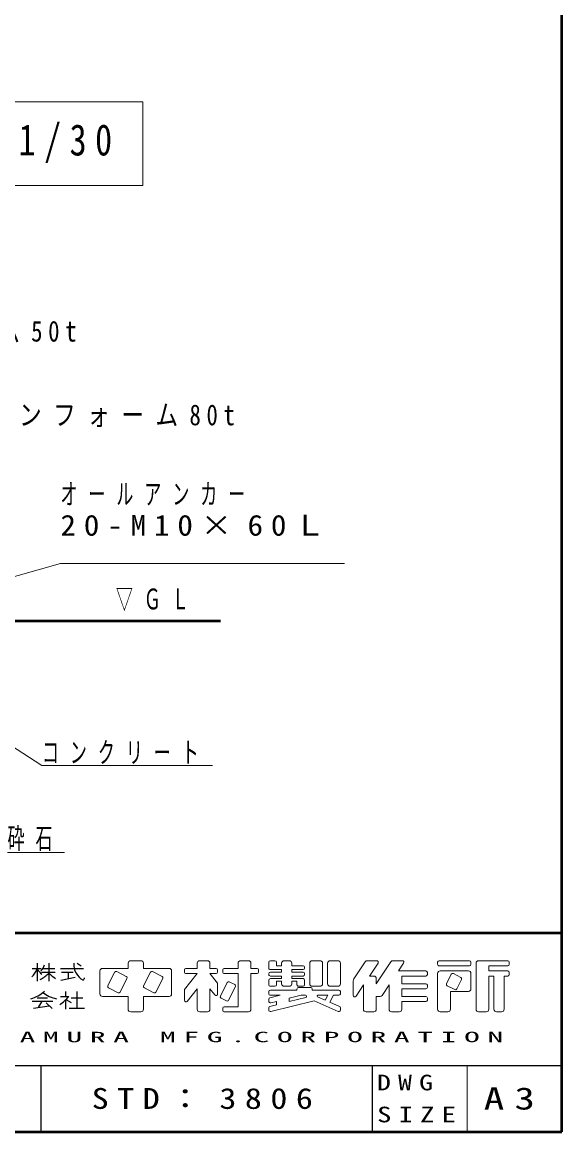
# Model space of a CAD drawing. Units: millimetres on the paper, scale 1:30. Extents: x -785 to -420, y -302 to -40.
# Drawn here: x -477 to -420, y -297 to -179.9 of the extents above; entities that cross this region are included whole.
import ezdxf

# ---------------------------------------------------------------- set-up
doc = ezdxf.new("R2010")
doc.units = ezdxf.units.MM
doc.layers.add('LY_1', color=7, linetype='Continuous', lineweight=13)
doc.layers.add('LY_2', color=7, linetype='Continuous', lineweight=13)
doc.styles.add('ＭＳ ゴシック', font='')
doc.styles.get('ＭＳ ゴシック').set_extended_font_data('MS Gothic')

msp = doc.modelspace()

# ---------------------------------------------------------------- linework, layer by layer
at = {"layer": 'LY_1'}
for p, q in [((-464.239, -188.298), (-516.539, -188.298)), ((-464.239, -197.098), (-464.239, -188.298)), ((-516.539, -197.098), (-464.239, -197.098)), ((-472.925, -237.027), (-498.071, -244.126)), ((-472.925, -237.027), (-442.925, -237.027)), ((-474.878, -258.333), (-491.013, -247.987)), ((-474.878, -258.333), (-456.878, -258.333)), ((-478.508, -267.512), (-472.508, -267.512))]:
    msp.add_line(p, q, dxfattribs=at)
at = {"layer": 'LY_1', "lineweight": 50}
msp.add_line((-499.746, -243.076), (-456.038, -243.076), dxfattribs=at)
at = {"layer": 'LY_2', "lineweight": 50}
for p, q in [((-420, -297), (-420, -40)), ((-785, -276), (-420, -276)), ((-785, -297), (-420, -297))]:
    msp.add_line(p, q, dxfattribs=at)
at = {"layer": 'LY_2', "lineweight": 25}
for p, q in [((-475.901, -279.747), (-474.956, -279.747)), ((-475.361, -279.207), (-475.361, -281.097)), ((-474.769, -279.747), (-473.525, -279.747)), ((-474.146, -279.207), (-474.146, -281.097)), ((-472.931, -279.747), (-470.501, -279.747)), ((-470.719, -279.533), (-471.16, -279.239)), ((-474.915, -280.152), (-473.471, -280.152)), ((-472.889, -280.98), (-471.353, -280.673)), ((-472.796, -280.152), (-471.581, -280.152)), ((-472.121, -280.152), (-472.121, -280.827)), ((-472.391, -282.177), (-472.391, -282.717)), ((-471.176, -282.177), (-471.176, -283.932)), ((-475.901, -283.216), (-473.741, -283.216)), ((-475.361, -282.852), (-474.281, -282.852)), ((-474.899, -283.216), (-475.289, -283.864)), ((-474.416, -283.393), (-473.81, -283.999)), ((-472.931, -282.717), (-472.051, -282.717)), ((-472.391, -283.09), (-472.391, -284.067)), ((-472.34, -283.04), (-471.796, -283.354)), ((-471.783, -282.852), (-470.568, -282.852)), ((-475.765, -283.933), (-474.113, -283.696)), ((-471.986, -283.932), (-470.366, -283.932)), ((-657.5, -290), (-420, -290)), ((-475, -290), (-475, -297)), ((-440, -290), (-440, -297))]:
    msp.add_line(p, q, dxfattribs=at)
at = {"layer": 'LY_2'}
for p, q in [((-468.476, -279.747), (-465.776, -279.747)), ((-465.776, -279.207), (-465.776, -279.747)), ((-465.506, -278.937), (-464.426, -278.937)), ((-464.156, -279.207), (-464.156, -279.747)), ((-464.156, -279.747), (-461.456, -279.747)), ((-459.836, -279.909), (-459.836, -280.125)), ((-459.674, -279.747), (-458.486, -279.747)), ((-458.486, -279.207), (-458.486, -279.747)), ((-458.216, -278.937), (-457.406, -278.937)), ((-457.136, -279.207), (-457.136, -279.747)), ((-457.136, -279.747), (-456.488, -279.747)), ((-456.326, -279.909), (-456.326, -280.125)), ((-455.786, -279.909), (-455.786, -280.125)), ((-455.624, -279.747), (-454.166, -279.747)), ((-454.166, -279.207), (-454.166, -279.747)), ((-453.896, -278.937), (-453.086, -278.937)), ((-452.816, -279.207), (-452.816, -279.747)), ((-452.816, -279.747), (-452.168, -279.747)), ((-452.006, -279.909), (-452.006, -280.125)), ((-450.926, -279.099), (-450.926, -279.72)), ((-450.764, -278.937), (-450.278, -278.937)), ((-450.764, -279.882), (-449.576, -279.882)), ((-450.116, -279.099), (-450.116, -279.477)), ((-450.116, -279.477), (-449.576, -279.477)), ((-449.576, -279.207), (-449.576, -279.477)), ((-449.576, -279.882), (-449.576, -280.152)), ((-448.766, -278.937), (-449.306, -278.937)), ((-448.496, -279.207), (-448.496, -279.477)), ((-448.496, -279.477), (-447.308, -279.477)), ((-448.496, -279.882), (-447.308, -279.882)), ((-448.496, -279.882), (-448.496, -280.152)), ((-447.146, -279.639), (-447.146, -279.72)), ((-446.606, -279.207), (-446.606, -281.367)), ((-446.336, -278.937), (-445.526, -278.937)), ((-445.256, -279.207), (-445.256, -281.367)), ((-444.716, -279.207), (-444.716, -281.367)), ((-444.446, -278.937), (-443.636, -278.937)), ((-443.366, -279.207), (-443.366, -281.367)), ((-441.88, -280.758), (-440.746, -279.057)), ((-440.521, -278.937), (-439.529, -278.937)), ((-440.306, -280.557), (-439.394, -279.189)), ((-439.586, -281.367), (-438.046, -279.057)), ((-437.821, -278.937), (-436.829, -278.937)), ((-437.246, -280.017), (-436.694, -279.189)), ((-433.106, -279.099), (-433.106, -279.315)), ((-432.944, -278.937), (-429.758, -278.937)), ((-432.944, -279.477), (-429.758, -279.477)), ((-429.596, -279.099), (-429.596, -279.315)), ((-429.056, -279.207), (-429.056, -284.067)), ((-428.786, -278.937), (-425.708, -278.937)), ((-427.706, -279.477), (-427.706, -280.017)), ((-427.706, -279.477), (-425.708, -279.477)), ((-425.546, -279.099), (-425.546, -279.315)), ((-468.746, -280.017), (-468.746, -282.447)), ((-467.198, -280.162), (-467.918, -281.6)), ((-465.975, -280.592), (-466.981, -280.089)), ((-466.622, -282.248), (-465.902, -280.81)), ((-463.418, -280.162), (-464.138, -281.6)), ((-462.195, -280.592), (-463.201, -280.089)), ((-462.842, -282.248), (-462.122, -280.81)), ((-461.186, -280.017), (-461.186, -282.447)), ((-458.486, -280.287), (-459.836, -281.974)), ((-459.674, -280.287), (-458.486, -280.287)), ((-457.136, -280.287), (-456.326, -281.299)), ((-457.136, -280.287), (-456.488, -280.287)), ((-455.624, -280.287), (-454.166, -280.287)), ((-454.166, -280.287), (-454.166, -283.797)), ((-452.816, -280.287), (-452.816, -284.067)), ((-452.816, -280.287), (-452.168, -280.287)), ((-450.926, -280.314), (-450.926, -280.395)), ((-450.926, -280.989), (-450.926, -281.475)), ((-450.764, -280.152), (-449.576, -280.152)), ((-450.764, -280.557), (-449.576, -280.557)), ((-450.764, -280.827), (-449.576, -280.827)), ((-449.576, -280.557), (-449.576, -280.827)), ((-448.496, -280.152), (-447.308, -280.152)), ((-448.496, -280.557), (-447.308, -280.557)), ((-448.496, -280.557), (-448.496, -280.827)), ((-448.496, -280.827), (-447.308, -280.827)), ((-447.146, -280.314), (-447.146, -280.395)), ((-447.146, -280.989), (-447.146, -281.475)), ((-440.306, -280.557), (-439.856, -280.557)), ((-439.586, -280.827), (-439.586, -281.367)), ((-437.246, -280.017), (-434.348, -280.017)), ((-436.886, -280.557), (-434.348, -280.557)), ((-436.886, -280.557), (-436.886, -281.367)), ((-434.186, -280.179), (-434.186, -280.395)), ((-433.106, -280.287), (-433.106, -284.067)), ((-432.836, -280.017), (-429.866, -280.017)), ((-431.666, -280.378), (-432.17, -281.384)), ((-431.449, -280.305), (-430.659, -280.7)), ((-430.586, -280.918), (-431.09, -281.924)), ((-429.596, -280.287), (-429.596, -281.907)), ((-427.706, -280.017), (-425.708, -280.017)), ((-427.706, -280.557), (-427.166, -280.557)), ((-427.706, -280.557), (-427.706, -284.067)), ((-427.166, -280.557), (-427.166, -284.067)), ((-426.086, -280.557), (-425.708, -280.557)), ((-426.086, -280.557), (-426.086, -284.067)), ((-425.546, -280.179), (-425.546, -280.395)), ((-467.845, -281.817), (-466.839, -282.32)), ((-464.065, -281.817), (-463.059, -282.32)), ((-459.836, -281.974), (-459.836, -283.132)), ((-458.486, -281.907), (-459.547, -283.234)), ((-458.486, -281.907), (-458.486, -284.067)), ((-457.136, -281.907), (-456.614, -282.559)), ((-457.136, -281.907), (-457.136, -284.067)), ((-456.326, -281.299), (-456.326, -282.457)), ((-455.318, -281.242), (-456.038, -282.68)), ((-454.454, -281.674), (-455.174, -283.112)), ((-455.101, -281.169), (-454.527, -281.456)), ((-450.926, -282.204), (-450.926, -282.42)), ((-450.764, -281.637), (-450.278, -281.637)), ((-450.764, -282.042), (-447.956, -282.042)), ((-450.116, -281.097), (-449.576, -281.097)), ((-450.116, -281.097), (-450.116, -281.475)), ((-449.576, -281.097), (-449.576, -281.367)), ((-449.306, -281.637), (-448.766, -281.637)), ((-448.496, -281.097), (-448.496, -281.367)), ((-448.496, -281.097), (-447.956, -281.097)), ((-447.956, -281.097), (-447.956, -281.475)), ((-447.956, -281.934), (-447.956, -282.042)), ((-447.794, -281.637), (-447.308, -281.637)), ((-447.794, -281.772), (-446.498, -281.772)), ((-446.336, -281.637), (-445.526, -281.637)), ((-446.336, -281.934), (-446.336, -282.042)), ((-446.336, -282.042), (-443.528, -282.042)), ((-444.446, -281.637), (-443.636, -281.637)), ((-443.366, -282.204), (-443.366, -282.42)), ((-442.016, -281.207), (-442.016, -282.587)), ((-441.719, -282.677), (-440.936, -281.502)), ((-440.936, -281.502), (-440.936, -284.067)), ((-438.966, -282.596), (-438.236, -281.502)), ((-438.236, -281.502), (-438.236, -284.067)), ((-436.886, -281.367), (-434.348, -281.367)), ((-436.886, -281.907), (-436.886, -282.717)), ((-436.886, -281.907), (-434.348, -281.907)), ((-434.186, -281.529), (-434.186, -281.745)), ((-432.097, -281.601), (-431.307, -281.996)), ((-431.756, -282.177), (-431.756, -284.067)), ((-431.756, -282.177), (-429.866, -282.177)), ((-468.476, -282.717), (-465.776, -282.717)), ((-465.776, -282.717), (-465.776, -284.067)), ((-464.156, -282.717), (-461.456, -282.717)), ((-464.156, -282.717), (-464.156, -284.067)), ((-455.965, -282.897), (-455.391, -283.184)), ((-450.926, -283.005), (-450.926, -283.227)), ((-449.74, -282.582), (-450.803, -282.848)), ((-450.764, -282.582), (-449.74, -282.582)), ((-446.15, -283.159), (-450.725, -284.303)), ((-450.116, -283.232), (-450.725, -283.385)), ((-450.116, -283.232), (-450.116, -283.594)), ((-447.513, -282.582), (-448.766, -282.895)), ((-447.023, -282.821), (-448.766, -283.257)), ((-448.766, -282.895), (-448.766, -283.257)), ((-447.513, -282.582), (-447.053, -282.582)), ((-446.15, -283.159), (-443.594, -284.295)), ((-445.771, -282.737), (-444.968, -283.094)), ((-445.738, -282.582), (-444.712, -282.582)), ((-444.968, -283.094), (-444.712, -282.582)), ((-444.474, -283.313), (-444.108, -282.582)), ((-444.474, -283.313), (-443.462, -283.763)), ((-444.108, -282.582), (-443.528, -282.582)), ((-439.586, -282.717), (-439.19, -282.717)), ((-439.586, -282.717), (-439.586, -284.067)), ((-436.886, -282.717), (-434.348, -282.717)), ((-436.886, -283.257), (-436.886, -284.067)), ((-436.886, -283.257), (-434.348, -283.257)), ((-434.186, -282.879), (-434.186, -283.095)), ((-465.506, -284.337), (-464.426, -284.337)), ((-458.216, -284.337), (-457.406, -284.337)), ((-455.786, -283.959), (-455.786, -284.175)), ((-455.624, -283.797), (-454.166, -283.797)), ((-455.624, -284.337), (-453.086, -284.337)), ((-450.926, -283.923), (-450.926, -284.146)), ((-450.116, -283.594), (-450.803, -283.766)), ((-443.366, -283.911), (-443.366, -284.147)), ((-440.666, -284.337), (-439.856, -284.337)), ((-437.966, -284.337), (-437.156, -284.337)), ((-432.836, -284.337), (-432.026, -284.337)), ((-428.786, -284.337), (-427.976, -284.337)), ((-426.896, -284.337), (-426.356, -284.337)), ((-430, -290), (-430, -297))]:
    msp.add_line(p, q, dxfattribs=at)
at = {"layer": 'LY_2', "lineweight": 25}
for centre, radius, start, end in [((-477.466, -278.916), 2.285, 311.36185, 337.13638), ((-473.383, -278.573), 2.345, 212.50346, 230.00631), ((-476.002, -278.953), 1.467, 313.72108, 343.54317), ((-469.563, -279.306), 1.953, 177.09472, 240.51891), ((-476.374, -278.182), 3.034, 295.86917, 317.23867), ((-471.918, -278.182), 3.034, 222.76131, 240.10806), ((-471.54, -280.195), 1.299, 321.42112, 334.8249), ((-476.898, -279.743), 3.32, 285.11261, 313.40619), ((-472.77, -279.806), 3.192, 231.17281, 259.75506), ((-475.66, -279.774), 4.657, 304.87257, 320.80411)]:
    msp.add_arc(centre, radius, start, end, dxfattribs=at)
at = {"layer": 'LY_2'}
for centre, radius, start, end in [((-468.476, -280.017), 0.27, 89.99998, 179.99996), ((-465.506, -279.207), 0.27, 89.99998, 179.99996), ((-464.426, -279.207), 0.27, 0, 89.99998), ((-461.456, -280.017), 0.27, 0, 89.99998), ((-459.674, -279.909), 0.162, 89.99998, 179.99996), ((-458.216, -279.207), 0.27, 89.99998, 179.99996), ((-457.406, -279.207), 0.27, 0, 89.99998), ((-456.488, -279.909), 0.162, 0, 89.99998), ((-455.624, -279.909), 0.162, 89.99998, 179.99996), ((-453.896, -279.207), 0.27, 89.99998, 179.99996), ((-453.086, -279.207), 0.27, 0, 89.99998), ((-452.168, -279.909), 0.162, 0, 89.99998), ((-450.764, -279.099), 0.162, 89.99998, 179.99996), ((-450.764, -279.72), 0.162, 179.99998, 270.00002), ((-450.278, -279.099), 0.162, 0, 89.99998), ((-449.306, -279.207), 0.27, 89.99998, 179.99996), ((-448.766, -279.207), 0.27, 0, 89.99998), ((-447.308, -279.639), 0.162, 0, 89.99998), ((-447.308, -279.72), 0.162, 270.00002, 0), ((-446.336, -279.207), 0.27, 89.99998, 179.99996), ((-445.526, -279.207), 0.27, 0, 89.99998), ((-444.446, -279.207), 0.27, 89.99998, 179.99996), ((-443.636, -279.207), 0.27, 0, 89.99998), ((-440.521, -279.207), 0.27, 89.99998, 146.30984), ((-439.529, -279.099), 0.162, 326.31015, 89.99998), ((-437.821, -279.207), 0.27, 89.99998, 146.3098), ((-436.829, -279.099), 0.162, 326.31003, 89.99998), ((-432.944, -279.099), 0.162, 89.99998, 179.99996), ((-432.944, -279.315), 0.162, 179.99998, 270.00002), ((-429.758, -279.099), 0.162, 0, 89.99998), ((-429.758, -279.315), 0.162, 270.00002, 0), ((-428.786, -279.207), 0.27, 89.99998, 179.99996), ((-425.708, -279.099), 0.162, 0, 89.99998), ((-425.708, -279.315), 0.162, 270.00002, 0), ((-467.054, -280.234), 0.162, 63.43492, 153.43499), ((-466.047, -280.737), 0.162, 333.4349, 63.43487), ((-463.274, -280.234), 0.162, 63.43492, 153.43499), ((-462.267, -280.737), 0.162, 333.4349, 63.43487), ((-459.674, -280.125), 0.162, 179.99998, 270.00002), ((-456.488, -280.125), 0.162, 270.00002, 0), ((-455.624, -280.125), 0.162, 179.99998, 270.00002), ((-452.168, -280.125), 0.162, 270.00002, 0), ((-450.764, -280.314), 0.162, 89.99998, 179.99996), ((-450.764, -280.395), 0.162, 179.99998, 270.00002), ((-450.764, -280.989), 0.162, 89.99998, 179.99996), ((-447.308, -280.314), 0.162, 0, 89.99998), ((-447.308, -280.395), 0.162, 270.00002, 0), ((-447.308, -280.989), 0.162, 0, 89.99998), ((-441.206, -281.207), 0.81, 146.30999, 179.99996), ((-439.856, -280.827), 0.27, 0, 89.99998), ((-434.348, -280.179), 0.162, 0, 89.99998), ((-434.348, -280.395), 0.162, 270.00002, 0), ((-432.836, -280.287), 0.27, 89.99998, 179.99996), ((-431.522, -280.45), 0.162, 63.43447, 153.43474), ((-430.731, -280.845), 0.162, 333.43484, 63.43447), ((-429.866, -280.287), 0.27, 0, 89.99998), ((-425.708, -280.179), 0.162, 0, 89.99998), ((-425.708, -280.395), 0.162, 270.00002, 0), ((-467.773, -281.672), 0.162, 153.43495, 243.43485), ((-466.766, -282.175), 0.162, 243.43498, 333.43496), ((-463.993, -281.672), 0.162, 153.43495, 243.43485), ((-462.986, -282.175), 0.162, 243.43498, 333.43496), ((-455.174, -281.314), 0.162, 63.43487, 153.43498), ((-454.599, -281.601), 0.162, 333.43492, 63.43493), ((-450.764, -281.475), 0.162, 179.99998, 270.00002), ((-450.764, -282.204), 0.162, 89.99998, 179.99996), ((-450.278, -281.475), 0.162, 270.00002, 0), ((-449.306, -281.367), 0.27, 179.99998, 270.00002), ((-448.766, -281.367), 0.27, 270.00002, 0), ((-447.794, -281.475), 0.162, 179.99998, 270.00002), ((-447.794, -281.934), 0.162, 89.99998, 179.99996), ((-447.308, -281.475), 0.162, 270.00002, 0), ((-446.336, -281.367), 0.27, 179.99998, 270.00002), ((-446.498, -281.934), 0.162, 0, 89.99998), ((-445.526, -281.367), 0.27, 270.00002, 0), ((-444.446, -281.367), 0.27, 179.99998, 270.00002), ((-443.636, -281.367), 0.27, 270.00002, 0), ((-443.528, -282.204), 0.162, 0, 89.99998), ((-434.348, -281.529), 0.162, 0, 89.99998), ((-434.348, -281.745), 0.162, 270.00002, 0), ((-432.025, -281.456), 0.162, 153.43517, 243.43529), ((-431.234, -281.851), 0.162, 243.43534, 333.43491), ((-429.866, -281.907), 0.27, 270.00002, 0), ((-468.476, -282.447), 0.27, 179.99998, 270.00002), ((-461.456, -282.447), 0.27, 270.00002, 0), ((-459.674, -283.132), 0.162, 179.99998, 321.34037), ((-456.488, -282.457), 0.162, 218.65962, 0), ((-455.893, -282.752), 0.162, 153.43487, 243.4348), ((-455.318, -283.039), 0.162, 243.43487, 333.43498), ((-450.764, -282.42), 0.162, 179.99998, 270.00002), ((-450.764, -283.005), 0.162, 104.03614, 179.99996), ((-450.764, -283.227), 0.162, 179.99998, 284.03612), ((-447.053, -282.703), 0.121, 284.0365, 89.99998), ((-445.738, -282.663), 0.081, 89.99998, 246.03817), ((-443.528, -282.42), 0.162, 270.00002, 0), ((-441.854, -282.587), 0.162, 179.99998, 326.30997), ((-439.19, -282.447), 0.27, 270.00002, 326.31002), ((-434.348, -282.879), 0.162, 0, 89.99998), ((-434.348, -283.095), 0.162, 270.00002, 0), ((-465.506, -284.067), 0.27, 179.99998, 270.00002), ((-464.426, -284.067), 0.27, 270.00002, 0), ((-458.216, -284.067), 0.27, 179.99998, 270.00002), ((-457.406, -284.067), 0.27, 270.00002, 0), ((-455.624, -283.959), 0.162, 89.99998, 179.99996), ((-455.624, -284.175), 0.162, 179.99998, 270.00002), ((-453.086, -284.067), 0.27, 270.00002, 0), ((-450.764, -283.923), 0.162, 104.03614, 179.99996), ((-450.764, -284.146), 0.162, 179.99998, 284.03612), ((-443.528, -284.147), 0.162, 246.03699, 0), ((-443.528, -283.911), 0.162, 0, 66.03701), ((-440.666, -284.067), 0.27, 179.99998, 270.00002), ((-439.856, -284.067), 0.27, 270.00002, 0), ((-437.966, -284.067), 0.27, 179.99998, 270.00002), ((-437.156, -284.067), 0.27, 270.00002, 0), ((-432.836, -284.067), 0.27, 179.99998, 270.00002), ((-432.026, -284.067), 0.27, 270.00002, 0), ((-428.786, -284.067), 0.27, 179.99998, 270.00002), ((-427.976, -284.067), 0.27, 270.00002, 0), ((-426.896, -284.067), 0.27, 179.99998, 270.00002), ((-426.356, -284.067), 0.27, 270.00002, 0)]:
    msp.add_arc(centre, radius, start, end, dxfattribs=at)

# ---------------------------------------------------------------- texts
at = {"layer": 'LY_1', "style": 'ＭＳ ゴシック'}
for s, insert, char_height, attachment_point in [('\\T1.5;\\W0.8;基礎伏図\u3000Ｓ＝1/30', (-515.139, -192.698), 3.299, 4), ('\\T1.5;\\W0.8;下地:ウレタ\\~ンフォーム50t', (-515.595, -211.389), 2.199, 1), ('\\T1.5;\\W0.8;下地:ウレタ\\~ンフォーム80t', (-498.885, -220.225), 2.199, 1), ('\\T1.64;\\W0.6;オールアンカー', (-472.925, -228.577), 2.199, 1), ('\\T1.5;\\W1.1;20-M10×60Ｌ', (-472.925, -231.877), 2.199, 1), ('\\T1.64;\\W0.6;▽ＧＬ', (-467.071, -240.855), 2.199, 4), ('\\T1.64;\\W0.6;コンクリート', (-474.878, -258.183), 2.199, 7), ('\\T1.64;\\W0.6;砕石', (-478.508, -267.362), 2.199, 7), ('\\T1.5;\\W1.2;STD：3806', (-457.5, -293.5), 2.199, 5)]:
    msp.add_mtext(s, dxfattribs=dict(at, insert=insert, char_height=char_height, attachment_point=attachment_point))
at = {"layer": 'LY_2', "style": 'ＭＳ ゴシック'}
for s, insert, char_height, attachment_point in [('\\T1.5;\\W2.2;NAKAMURA\\~MFG.CORPORATION', (-455, -287), 1.1, 5), ('\\T1.52;\\W1.3;DWG', (-439.5, -291.812), 1.65, 4), ('\\T1.5;\\W1.35;A3', (-425, -293.5), 2.346, 5), ('\\T1.5;\\W1.35;SIZE', (-439.5, -295.188), 1.65, 4)]:
    msp.add_mtext(s, dxfattribs=dict(at, insert=insert, char_height=char_height, attachment_point=attachment_point))

doc.saveas('drawing.dxf')
